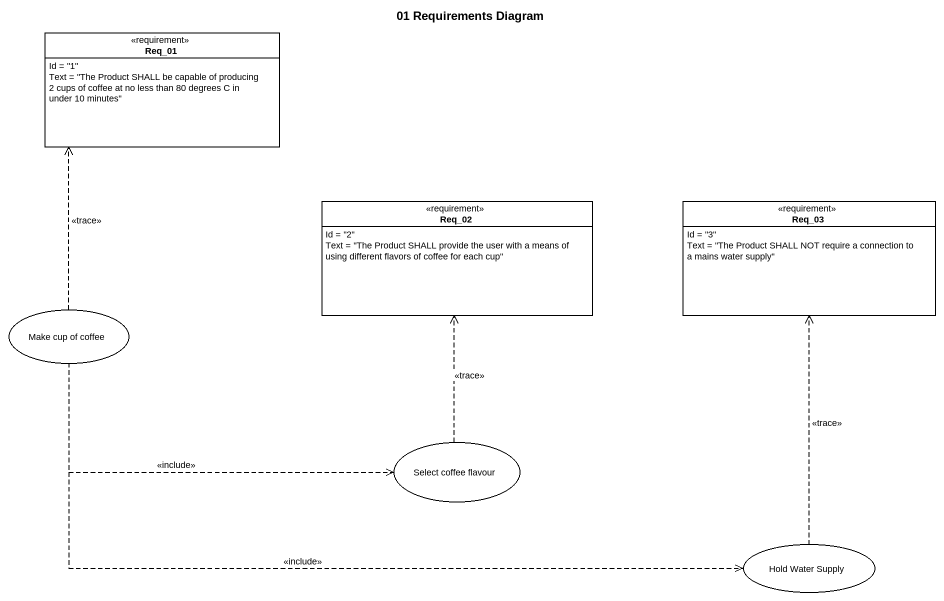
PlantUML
@startuml
title 01 Requirements Diagram
allowmixing
hide circle
hide empty members
class Req_01 <<requirement>> {
  Id = "1"
  Text = "The Product SHALL be capable of producing 2 cups of coffee at no less than 80 degrees C in under 10 minutes"
}
class Req_02 <<requirement>> {
  Id = "2"
  Text = "The Product SHALL provide the user with a means of using different flavors of coffee for each cup"
}
class Req_03 <<requirement>> {
  Id = "3"
  Text = "The Product SHALL NOT require a connection to a mains water supply"
}
usecase "Make cup of coffee" as Make_cup_of_coffee
usecase "Select coffee flavour" as Select_coffee_flavour
usecase "Hold Water Supply" as Hold_Water_Supply
Make_cup_of_coffee .up.> Req_01 : <<trace>>
Make_cup_of_coffee .right.> Select_coffee_flavour : <<include>>
Make_cup_of_coffee .right.> Hold_Water_Supply : <<include>>
Select_coffee_flavour .up.> Req_02 : <<trace>>
Hold_Water_Supply .up.> Req_03 : <<trace>>
@enduml
